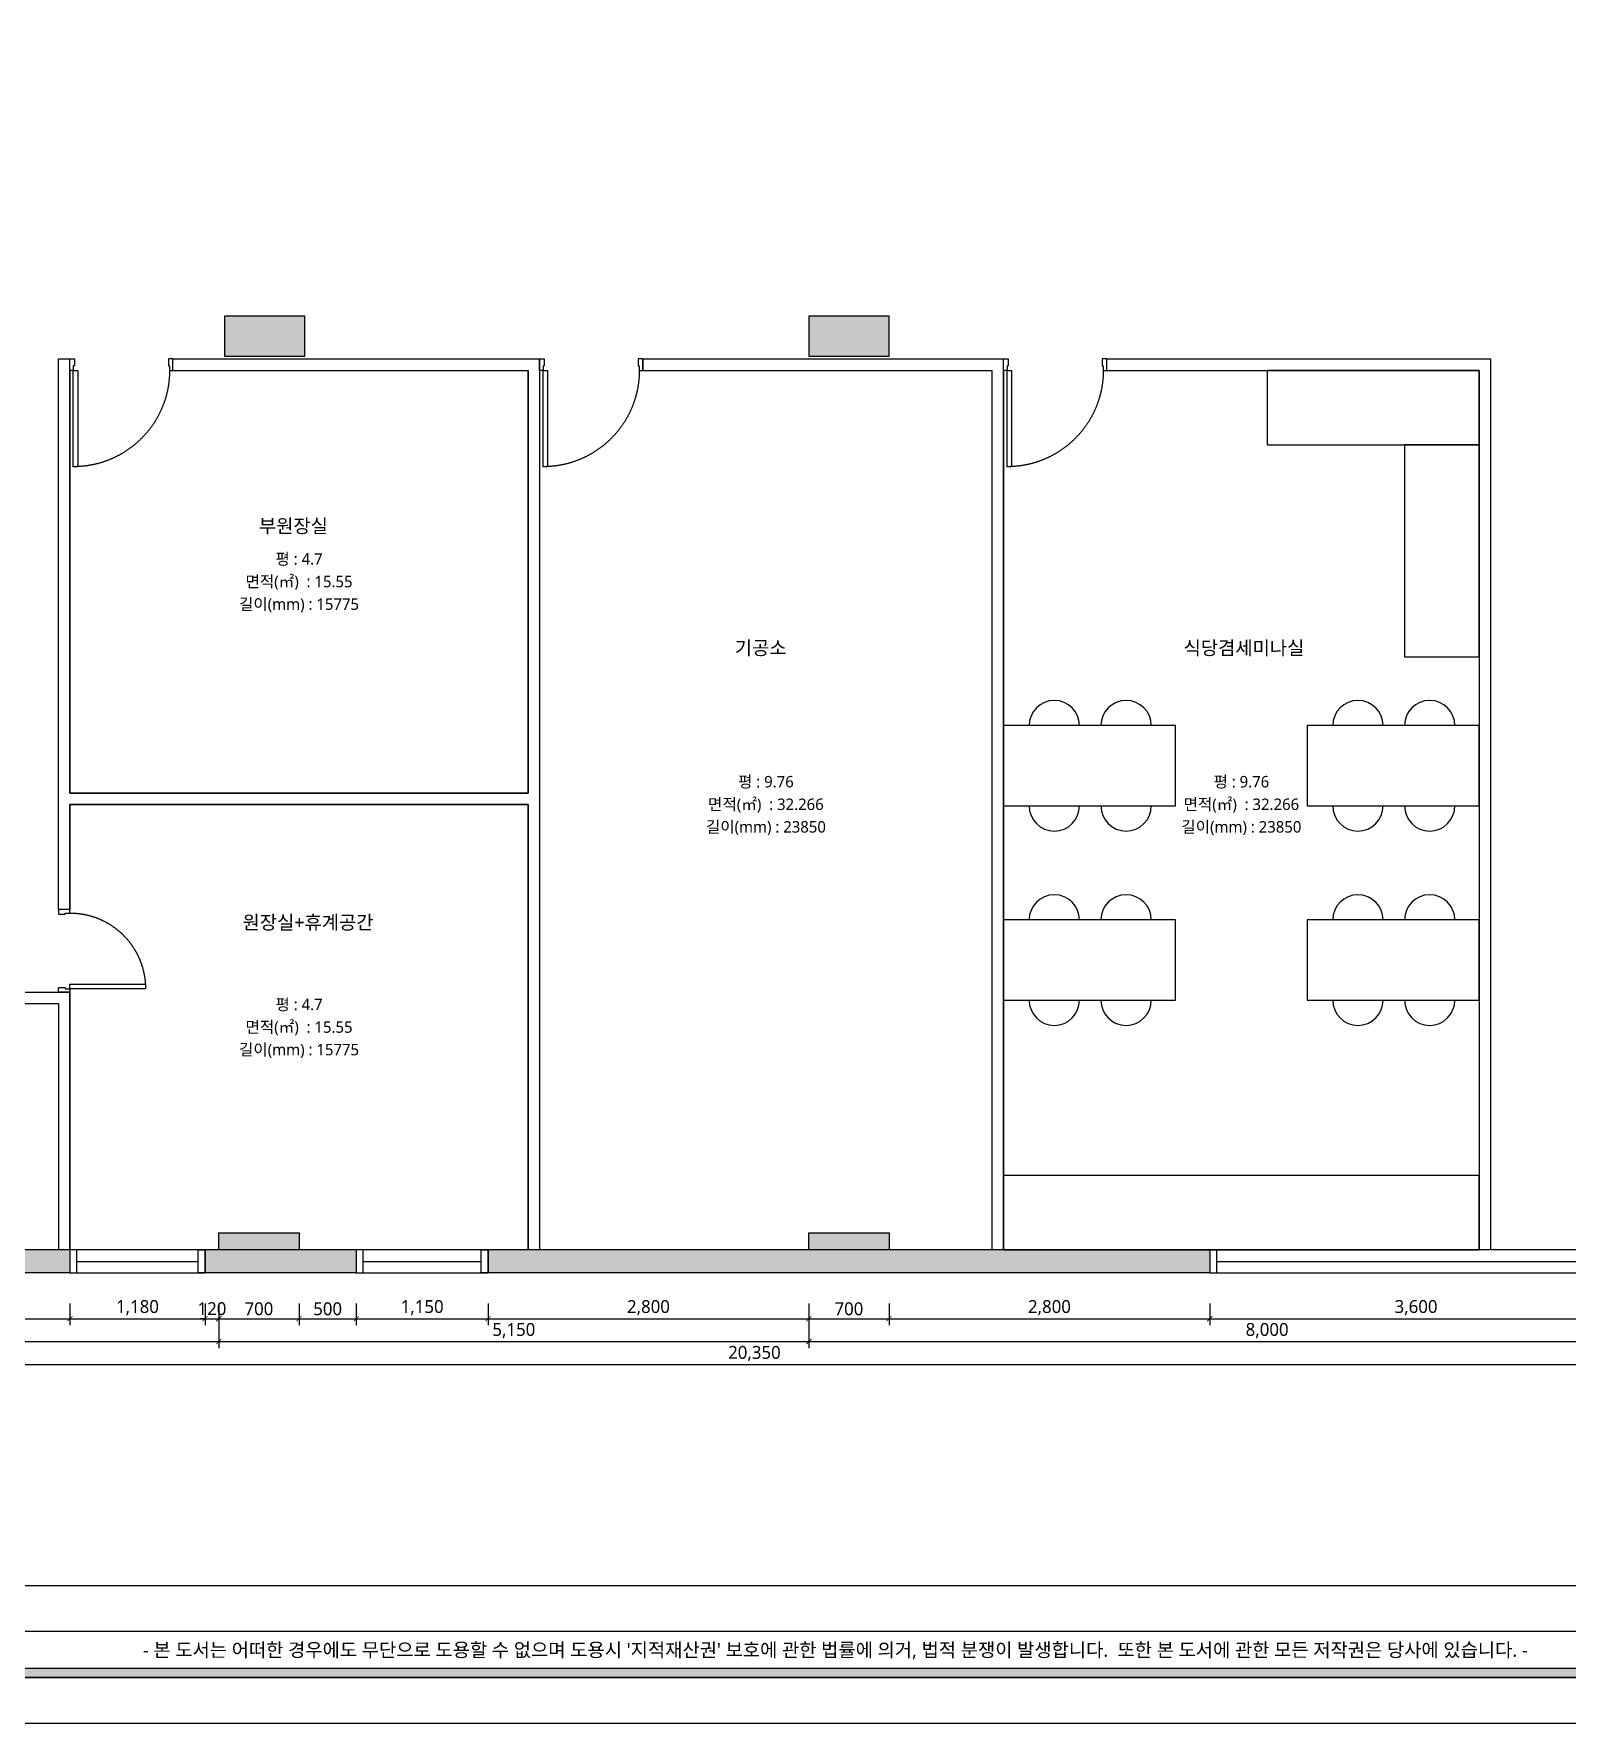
# Model space of a CAD drawing. Header units: metres. Extents: x 11578468 to 47831421, y -58341524 to -14256839.
# Drawn here: x 23719978 to 23733362, y -29115063 to -29100320 of the extents above; entities that cross this region are included whole.
import ezdxf
from ezdxf.enums import TextEntityAlignment as Align

# ---------------------------------------------------------------- set-up
doc = ezdxf.new("R2010")
doc.units = ezdxf.units.M
doc.header["$LTSCALE"] = 50
doc.header["$MEASUREMENT"] = 0
doc.linetypes.add('CENTER2', pattern=[28.575, 19.05, -3.175, 3.175, -3.175])
doc.layers.get('0').update_dxf_attribs({"linetype": 'CONTINUOUS'})
doc.layers.get('DEFPOINTS').update_dxf_attribs({"linetype": 'CONTINUOUS'})
for name, color, linetype in [('04_FUR', 6, 'CONTINUOUS'), ('3.기호.계단선', 30, 'CONTINUOUS'), ('FORM(YOURNAME)-1', 1, 'CONTINUOUS'), ('FORM(YOURNAME)-11', 1, 'CONTINUOUS'), ('TEX', 7, 'CONTINUOUS'), ('wall', 3, 'CONTINUOUS'), ('WIN', 4, 'CONTINUOUS'), ('가구', 6, 'CONTINUOUS')]:
    doc.layers.add(name, color=color, linetype=linetype)
doc.layers.add('DIM', color=7, linetype='CONTINUOUS', lineweight=15)
doc.layers.add('ha', color=8, linetype='CONTINUOUS', lineweight=5)
doc.styles.add('JT1', font='malgun.ttf')
doc.styles.add('N 맑은고딕', font='malgun.ttf')
doc.styles.add('YOURNAME', font='malgun.ttf')
doc.styles.add('넥슨고딕', font='malgun.ttf')
doc.dimstyles.new('JJ IN 45', dxfattribs={"dimscale": 45, "dimtxt": 2.5, "dimasz": 1, "dimexe": 1.25, "dimexo": 1.5, "dimtad": 1, "dimdec": 6, "dimlunit": 6, "dimtxsty": 'N 맑은고딕', "dimblk": 'ARCHTICK', "dimcen": 2.5, "dimclrd": 256, "dimclre": 256, "dimclrt": 256, "dimadec": 0, "dimazin": 0, "dimtfac": 1, "dimtdec": 6, "dimtix": 1, "dimtmove": 0, "dimatfit": 3, "dimldrblk": 'ARCHTICK', "dimfxl": 1, "dimarcsym": 0})

# ---------------------------------------------------------------- blocks, each defined once
blk = doc.blocks.new('FORM-ELEVATION')
at = {"layer": 'FORM(YOURNAME)-11'}
h = blk.add_hatch(color=256, dxfattribs=at)
h.dxf.hatch_style = 1
h.paths.add_polyline_path([(-10309, 35708), (71691, 35708), (71691, 35508), (-10309, 35508)])
h.paths.add_polyline_path([(-10309, -21492), (71691, -21492), (71691, -21692), (-10309, -21692)])
at = {"layer": 'DEFPOINTS', "color": 158}
blk.add_line((62481, -20692), (-10309, -20692), dxfattribs=at)
blk.add_lwpolyline([(-10309, -21692), (71691, -21692), (71691, 35708), (-10309, 35708)], close=True, dxfattribs=at)
at = {"layer": 'DEFPOINTS'}
blk.add_lwpolyline([(-8309, 33708), (61071, 33708), (61071, -19692), (-8309, -19692)], close=True, dxfattribs=at)
at = {"layer": 'FORM(YOURNAME)-11', "color": 250}
blk.add_lwpolyline([(-11309, -22692), (72691, -22692), (72691, 36708), (-11309, 36708)], close=True, dxfattribs=at)
at = {"layer": 'FORM(YOURNAME)-11'}
blk.add_lwpolyline([(-10309, -21492), (71691, -21492), (71691, -21692), (-10309, -21692)], close=True, dxfattribs=at)
at = {"layer": 'FORM(YOURNAME)-11', "color": 1, "style": 'YOURNAME'}
blk.add_text("- 본 도서는 어떠한 경우에도 무단으로 도용할 수 없으며 도용시 '지적재산권' 보호에 관한 법률에 의거, 법적 분쟁이 발생합니다.  또한 본 도서에 관한 모든 저작권은 당사에 있습니다. -", height=300, dxfattribs=at).set_placement((28146, -21092), align=Align.MIDDLE_CENTER)
at = {"layer": 'FORM(YOURNAME)-11', "color": 3, "style": 'YOURNAME'}
for tag, height, p in [('1', 451, (71041, -1219)), ('2', 451, (71041, -1863)), ('3', 451, (71041, -3150)), ('4', 451, (71041, -5081)), ('5', 515, (71041, -7398)), ('6', 515, (71041, -9650)), ('7', 515, (71041, -11903)), ('8', 515, (71041, -14155)), ('9', 515, (71041, -16408)), ('10', 515, (66791, -18596)), ('11', 515, (71041, -18660)), ('12', 515, (66791, -20848)), ('13', 515, (71041, -20848))]:
    blk.add_attdef(tag, text='', height=height, dxfattribs=at).set_placement(p, align=Align.MIDDLE_RIGHT)
blk = doc.blocks.new('*U356')
at = {"layer": 'WIN', "linetype": 'Continuous'}
blk.add_line((60, 100), (1120, 100), dxfattribs=at)
for points in [[(0, 0), (1180, 0), (1180, 200), (0, 200)], [(0, 0), (60, 0), (60, 200), (0, 200)], [(1180, 0), (1120, 0), (1120, 200), (1180, 200)]]:
    blk.add_lwpolyline(points, close=True, dxfattribs=at)
blk = doc.blocks.new('*U1959')
at = {"layer": 'WIN', "linetype": 'Continuous'}
blk.add_line((60, 100), (1090, 100), dxfattribs=at)
for points in [[(0, 0), (1150, 0), (1150, 200), (0, 200)], [(0, 0), (60, 0), (60, 200), (0, 200)], [(1150, 0), (1090, 0), (1090, 200), (1150, 200)]]:
    blk.add_lwpolyline(points, close=True, dxfattribs=at)
blk = doc.blocks.new('*U359')
at = {"layer": 'WIN', "linetype": 'Continuous'}
blk.add_line((60, 100), (3540, 100), dxfattribs=at)
for points in [[(0, 0), (3600, 0), (3600, 200), (0, 200)], [(0, 0), (60, 0), (60, 200), (0, 200)], [(3600, 0), (3540, 0), (3540, 200), (3600, 200)]]:
    blk.add_lwpolyline(points, close=True, dxfattribs=at)
blk = doc.blocks.new('_ArchTick')
at = {"color": 0, "linetype": 'ByBlock', "const_width": 0.15}
blk.add_lwpolyline([(-0.5, -0.5), (0.5, 0.5)], dxfattribs=at)
blk = doc.blocks.new('*D367')
at = {"layer": 'DEFPOINTS', "color": 0, "transparency": 16777216}
for p in [(23725852, -29144857), (23729552, -29144857), (23729552, -29145057)]:
    blk.add_point(p, dxfattribs=at)
at = {"layer": 'DIM', "lineweight": -2, "transparency": 16777216}
for p, q in [((23725852, -29144924), (23725852, -29145113)), ((23729552, -29144924), (23729552, -29145113)), ((23725852, -29145057), (23729552, -29145057))]:
    blk.add_line(p, q, dxfattribs=at)
at = {"layer": 'DIM', "lineweight": -2, "transparency": 16777216, "xscale": 45, "yscale": 45, "zscale": 45, "rotation": 180}
blk.add_blockref('_ArchTick', (23725852, -29145057), dxfattribs=at)
at = {"layer": 'DIM', "lineweight": -2, "transparency": 16777216, "xscale": 45, "yscale": 45, "zscale": 45}
blk.add_blockref('_ArchTick', (23729552, -29145057), dxfattribs=at)
at = {"layer": 'DIM', "transparency": 16777216, "insert": (23727702, -29144961), "char_height": 112.5, "attachment_point": 5, "style": 'N 맑은고딕'}
blk.add_mtext('3,700', dxfattribs=at)
blk = doc.blocks.new('*D368')
at = {"layer": 'DEFPOINTS', "color": 0, "transparency": 16777216}
for p in [(23729552, -29144857), (23730732, -29144857), (23730732, -29145057)]:
    blk.add_point(p, dxfattribs=at)
at = {"layer": 'DIM', "lineweight": -2, "transparency": 16777216}
for p, q in [((23729552, -29144924), (23729552, -29145113)), ((23730732, -29144924), (23730732, -29145113)), ((23729552, -29145057), (23730732, -29145057))]:
    blk.add_line(p, q, dxfattribs=at)
at = {"layer": 'DIM', "lineweight": -2, "transparency": 16777216, "xscale": 45, "yscale": 45, "zscale": 45, "rotation": 180}
blk.add_blockref('_ArchTick', (23729552, -29145057), dxfattribs=at)
at = {"layer": 'DIM', "lineweight": -2, "transparency": 16777216, "xscale": 45, "yscale": 45, "zscale": 45}
blk.add_blockref('_ArchTick', (23730732, -29145057), dxfattribs=at)
at = {"layer": 'DIM', "transparency": 16777216, "insert": (23730142, -29144961), "char_height": 112.5, "attachment_point": 5, "style": 'N 맑은고딕'}
blk.add_mtext('1,180', dxfattribs=at)
blk = doc.blocks.new('*D369')
at = {"layer": 'DEFPOINTS', "color": 0, "transparency": 16777216}
for p in [(23730732, -29144857), (23730852, -29144857), (23730852, -29145057)]:
    blk.add_point(p, dxfattribs=at)
at = {"layer": 'DIM', "lineweight": -2, "transparency": 16777216}
for p, q in [((23730732, -29144924), (23730732, -29145113)), ((23730852, -29144924), (23730852, -29145113)), ((23730732, -29145057), (23730687, -29145057)), ((23730732, -29145057), (23730852, -29145057)), ((23730852, -29145057), (23730897, -29145057))]:
    blk.add_line(p, q, dxfattribs=at)
at = {"layer": 'DIM', "lineweight": -2, "transparency": 16777216, "xscale": 45, "yscale": 45, "zscale": 45}
blk.add_blockref('_ArchTick', (23730732, -29145057), dxfattribs=at)
at = {"layer": 'DIM', "lineweight": -2, "transparency": 16777216, "xscale": 45, "yscale": 45, "zscale": 45, "rotation": 180}
blk.add_blockref('_ArchTick', (23730852, -29145057), dxfattribs=at)
at = {"layer": 'DIM', "transparency": 16777216, "insert": (23730792, -29144970), "char_height": 112.5, "attachment_point": 5, "style": 'N 맑은고딕'}
blk.add_mtext('120', dxfattribs=at)
blk = doc.blocks.new('*D370')
at = {"layer": 'DEFPOINTS', "color": 0, "transparency": 16777216}
for p in [(23730852, -29144857), (23731552, -29144857), (23731552, -29145057)]:
    blk.add_point(p, dxfattribs=at)
at = {"layer": 'DIM', "lineweight": -2, "transparency": 16777216}
for p, q in [((23730852, -29144924), (23730852, -29145113)), ((23731552, -29144924), (23731552, -29145113)), ((23730852, -29145057), (23731552, -29145057))]:
    blk.add_line(p, q, dxfattribs=at)
at = {"layer": 'DIM', "lineweight": -2, "transparency": 16777216, "xscale": 45, "yscale": 45, "zscale": 45, "rotation": 180}
blk.add_blockref('_ArchTick', (23730852, -29145057), dxfattribs=at)
at = {"layer": 'DIM', "lineweight": -2, "transparency": 16777216, "xscale": 45, "yscale": 45, "zscale": 45}
blk.add_blockref('_ArchTick', (23731552, -29145057), dxfattribs=at)
at = {"layer": 'DIM', "transparency": 16777216, "insert": (23731202, -29144971), "char_height": 112.5, "attachment_point": 5, "style": 'N 맑은고딕'}
blk.add_mtext('700', dxfattribs=at)
blk = doc.blocks.new('*D371')
at = {"layer": 'DEFPOINTS', "color": 0, "transparency": 16777216}
for p in [(23731552, -29144857), (23732052, -29144857), (23732052, -29145057)]:
    blk.add_point(p, dxfattribs=at)
at = {"layer": 'DIM', "lineweight": -2, "transparency": 16777216}
for p, q in [((23731552, -29144924), (23731552, -29145113)), ((23732052, -29144924), (23732052, -29145113)), ((23731552, -29145057), (23732052, -29145057))]:
    blk.add_line(p, q, dxfattribs=at)
at = {"layer": 'DIM', "lineweight": -2, "transparency": 16777216, "xscale": 45, "yscale": 45, "zscale": 45, "rotation": 180}
blk.add_blockref('_ArchTick', (23731552, -29145057), dxfattribs=at)
at = {"layer": 'DIM', "lineweight": -2, "transparency": 16777216, "xscale": 45, "yscale": 45, "zscale": 45}
blk.add_blockref('_ArchTick', (23732052, -29145057), dxfattribs=at)
at = {"layer": 'DIM', "transparency": 16777216, "insert": (23731802, -29144971), "char_height": 112.5, "attachment_point": 5, "style": 'N 맑은고딕'}
blk.add_mtext('500', dxfattribs=at)
blk = doc.blocks.new('*D372')
at = {"layer": 'DEFPOINTS', "color": 0, "transparency": 16777216}
for p in [(23732052, -29144857), (23733202, -29144857), (23733202, -29145057)]:
    blk.add_point(p, dxfattribs=at)
at = {"layer": 'DIM', "lineweight": -2, "transparency": 16777216}
for p, q in [((23732052, -29144924), (23732052, -29145113)), ((23733202, -29144924), (23733202, -29145113)), ((23732052, -29145057), (23733202, -29145057))]:
    blk.add_line(p, q, dxfattribs=at)
at = {"layer": 'DIM', "lineweight": -2, "transparency": 16777216, "xscale": 45, "yscale": 45, "zscale": 45, "rotation": 180}
blk.add_blockref('_ArchTick', (23732052, -29145057), dxfattribs=at)
at = {"layer": 'DIM', "lineweight": -2, "transparency": 16777216, "xscale": 45, "yscale": 45, "zscale": 45}
blk.add_blockref('_ArchTick', (23733202, -29145057), dxfattribs=at)
at = {"layer": 'DIM', "transparency": 16777216, "insert": (23732627, -29144961), "char_height": 112.5, "attachment_point": 5, "style": 'N 맑은고딕'}
blk.add_mtext('1,150', dxfattribs=at)
blk = doc.blocks.new('*D373')
at = {"layer": 'DEFPOINTS', "color": 0, "transparency": 16777216}
for p in [(23733202, -29144857), (23736002, -29144857), (23736002, -29145057)]:
    blk.add_point(p, dxfattribs=at)
at = {"layer": 'DIM', "lineweight": -2, "transparency": 16777216}
for p, q in [((23733202, -29144924), (23733202, -29145113)), ((23736002, -29144924), (23736002, -29145113)), ((23733202, -29145057), (23736002, -29145057))]:
    blk.add_line(p, q, dxfattribs=at)
at = {"layer": 'DIM', "lineweight": -2, "transparency": 16777216, "xscale": 45, "yscale": 45, "zscale": 45, "rotation": 180}
blk.add_blockref('_ArchTick', (23733202, -29145057), dxfattribs=at)
at = {"layer": 'DIM', "lineweight": -2, "transparency": 16777216, "xscale": 45, "yscale": 45, "zscale": 45}
blk.add_blockref('_ArchTick', (23736002, -29145057), dxfattribs=at)
at = {"layer": 'DIM', "transparency": 16777216, "insert": (23734602, -29144961), "char_height": 112.5, "attachment_point": 5, "style": 'N 맑은고딕'}
blk.add_mtext('2,800', dxfattribs=at)
blk = doc.blocks.new('*D374')
at = {"layer": 'DEFPOINTS', "color": 0, "transparency": 16777216}
for p in [(23736002, -29144857), (23736702, -29144857), (23736702, -29145057)]:
    blk.add_point(p, dxfattribs=at)
at = {"layer": 'DIM', "lineweight": -2, "transparency": 16777216}
for p, q in [((23736002, -29144924), (23736002, -29145113)), ((23736702, -29144924), (23736702, -29145113)), ((23736002, -29145057), (23736702, -29145057))]:
    blk.add_line(p, q, dxfattribs=at)
at = {"layer": 'DIM', "lineweight": -2, "transparency": 16777216, "xscale": 45, "yscale": 45, "zscale": 45, "rotation": 180}
blk.add_blockref('_ArchTick', (23736002, -29145057), dxfattribs=at)
at = {"layer": 'DIM', "lineweight": -2, "transparency": 16777216, "xscale": 45, "yscale": 45, "zscale": 45}
blk.add_blockref('_ArchTick', (23736702, -29145057), dxfattribs=at)
at = {"layer": 'DIM', "transparency": 16777216, "insert": (23736352, -29144971), "char_height": 112.5, "attachment_point": 5, "style": 'N 맑은고딕'}
blk.add_mtext('700', dxfattribs=at)
blk = doc.blocks.new('*D375')
at = {"layer": 'DEFPOINTS', "color": 0, "transparency": 16777216}
for p in [(23736702, -29144857), (23739502, -29144857), (23739502, -29145057)]:
    blk.add_point(p, dxfattribs=at)
at = {"layer": 'DIM', "lineweight": -2, "transparency": 16777216}
for p, q in [((23736702, -29144924), (23736702, -29145113)), ((23739502, -29144924), (23739502, -29145113)), ((23736702, -29145057), (23739502, -29145057))]:
    blk.add_line(p, q, dxfattribs=at)
at = {"layer": 'DIM', "lineweight": -2, "transparency": 16777216, "xscale": 45, "yscale": 45, "zscale": 45, "rotation": 180}
blk.add_blockref('_ArchTick', (23736702, -29145057), dxfattribs=at)
at = {"layer": 'DIM', "lineweight": -2, "transparency": 16777216, "xscale": 45, "yscale": 45, "zscale": 45}
blk.add_blockref('_ArchTick', (23739502, -29145057), dxfattribs=at)
at = {"layer": 'DIM', "transparency": 16777216, "insert": (23738102, -29144961), "char_height": 112.5, "attachment_point": 5, "style": 'N 맑은고딕'}
blk.add_mtext('2,800', dxfattribs=at)
blk = doc.blocks.new('*D376')
at = {"layer": 'DEFPOINTS', "color": 0, "transparency": 16777216}
for p in [(23739502, -29144857), (23743102, -29144857), (23743102, -29145057)]:
    blk.add_point(p, dxfattribs=at)
at = {"layer": 'DIM', "lineweight": -2, "transparency": 16777216}
for p, q in [((23739502, -29144924), (23739502, -29145113)), ((23743102, -29144924), (23743102, -29145113)), ((23739502, -29145057), (23743102, -29145057))]:
    blk.add_line(p, q, dxfattribs=at)
at = {"layer": 'DIM', "lineweight": -2, "transparency": 16777216, "xscale": 45, "yscale": 45, "zscale": 45, "rotation": 180}
blk.add_blockref('_ArchTick', (23739502, -29145057), dxfattribs=at)
at = {"layer": 'DIM', "lineweight": -2, "transparency": 16777216, "xscale": 45, "yscale": 45, "zscale": 45}
blk.add_blockref('_ArchTick', (23743102, -29145057), dxfattribs=at)
at = {"layer": 'DIM', "transparency": 16777216, "insert": (23741302, -29144961), "char_height": 112.5, "attachment_point": 5, "style": 'N 맑은고딕'}
blk.add_mtext('3,600', dxfattribs=at)
blk = doc.blocks.new('*D380')
at = {"layer": 'DEFPOINTS', "color": 0, "transparency": 16777216}
for p in [(23725352, -29144857), (23730852, -29144857), (23730852, -29145257)]:
    blk.add_point(p, dxfattribs=at)
at = {"layer": 'DIM', "lineweight": -2, "transparency": 16777216}
for p, q in [((23725352, -29144924), (23725352, -29145313)), ((23730852, -29144924), (23730852, -29145313)), ((23725352, -29145257), (23730852, -29145257))]:
    blk.add_line(p, q, dxfattribs=at)
at = {"layer": 'DIM', "lineweight": -2, "transparency": 16777216, "xscale": 45, "yscale": 45, "zscale": 45, "rotation": 180}
blk.add_blockref('_ArchTick', (23725352, -29145257), dxfattribs=at)
at = {"layer": 'DIM', "lineweight": -2, "transparency": 16777216, "xscale": 45, "yscale": 45, "zscale": 45}
blk.add_blockref('_ArchTick', (23730852, -29145257), dxfattribs=at)
at = {"layer": 'DIM', "transparency": 16777216, "insert": (23728102, -29145161), "char_height": 112.5, "attachment_point": 5, "style": 'N 맑은고딕'}
blk.add_mtext('5,500', dxfattribs=at)
blk = doc.blocks.new('*D381')
at = {"layer": 'DEFPOINTS', "color": 0, "transparency": 16777216}
for p in [(23730852, -29144857), (23736002, -29144857), (23736002, -29145257)]:
    blk.add_point(p, dxfattribs=at)
at = {"layer": 'DIM', "lineweight": -2, "transparency": 16777216}
for p, q in [((23730852, -29144924), (23730852, -29145313)), ((23736002, -29144924), (23736002, -29145313)), ((23730852, -29145257), (23736002, -29145257))]:
    blk.add_line(p, q, dxfattribs=at)
at = {"layer": 'DIM', "lineweight": -2, "transparency": 16777216, "xscale": 45, "yscale": 45, "zscale": 45, "rotation": 180}
blk.add_blockref('_ArchTick', (23730852, -29145257), dxfattribs=at)
at = {"layer": 'DIM', "lineweight": -2, "transparency": 16777216, "xscale": 45, "yscale": 45, "zscale": 45}
blk.add_blockref('_ArchTick', (23736002, -29145257), dxfattribs=at)
at = {"layer": 'DIM', "transparency": 16777216, "insert": (23733427, -29145161), "char_height": 112.5, "attachment_point": 5, "style": 'N 맑은고딕'}
blk.add_mtext('5,150', dxfattribs=at)
blk = doc.blocks.new('*D382')
at = {"layer": 'DEFPOINTS', "color": 0, "transparency": 16777216}
for p in [(23736002, -29144857), (23744002, -29144857), (23744002, -29145257)]:
    blk.add_point(p, dxfattribs=at)
at = {"layer": 'DIM', "lineweight": -2, "transparency": 16777216}
for p, q in [((23736002, -29144924), (23736002, -29145313)), ((23744002, -29144924), (23744002, -29145313)), ((23736002, -29145257), (23744002, -29145257))]:
    blk.add_line(p, q, dxfattribs=at)
at = {"layer": 'DIM', "lineweight": -2, "transparency": 16777216, "xscale": 45, "yscale": 45, "zscale": 45, "rotation": 180}
blk.add_blockref('_ArchTick', (23736002, -29145257), dxfattribs=at)
at = {"layer": 'DIM', "lineweight": -2, "transparency": 16777216, "xscale": 45, "yscale": 45, "zscale": 45}
blk.add_blockref('_ArchTick', (23744002, -29145257), dxfattribs=at)
at = {"layer": 'DIM', "transparency": 16777216, "insert": (23740002, -29145161), "char_height": 112.5, "attachment_point": 5, "style": 'N 맑은고딕'}
blk.add_mtext('8,000', dxfattribs=at)
blk = doc.blocks.new('*D384')
at = {"layer": 'DEFPOINTS', "color": 0, "transparency": 16777216}
for p in [(23725352, -29144857), (23745702, -29144857), (23745702, -29145457)]:
    blk.add_point(p, dxfattribs=at)
at = {"layer": 'DIM', "lineweight": -2, "transparency": 16777216}
for p, q in [((23725352, -29144924), (23725352, -29145513)), ((23745702, -29144924), (23745702, -29145513)), ((23725352, -29145457), (23745702, -29145457))]:
    blk.add_line(p, q, dxfattribs=at)
at = {"layer": 'DIM', "lineweight": -2, "transparency": 16777216, "xscale": 45, "yscale": 45, "zscale": 45, "rotation": 180}
blk.add_blockref('_ArchTick', (23725352, -29145457), dxfattribs=at)
at = {"layer": 'DIM', "lineweight": -2, "transparency": 16777216, "xscale": 45, "yscale": 45, "zscale": 45}
blk.add_blockref('_ArchTick', (23745702, -29145457), dxfattribs=at)
at = {"layer": 'DIM', "transparency": 16777216, "insert": (23735527, -29145361), "char_height": 112.5, "attachment_point": 5, "style": 'N 맑은고딕'}
blk.add_mtext('20,350', dxfattribs=at)
blk = doc.blocks.new('23239847')
at = {"layer": '가구', "ltscale": 10}
blk.add_lwpolyline([(23884002, -29106309), (23885502, -29106309), (23885502, -29105609), (23884002, -29105609)], close=True, dxfattribs=at)
for centre, start, end in [((23884444, -29105609), 0, 180), ((23885071, -29105609), 0, 180), ((23884444, -29106309), 180, 0), ((23885071, -29106309), 180, 0)]:
    blk.add_arc(centre, 220, start, end, dxfattribs=at)
blk = doc.blocks.new('*U612')
at = {"layer": 'WIN', "linetype": 'Continuous', "transparency": 33554687}
for points in [[(30, 860), (30, 200), (70, 200), (70, 860)], [(0, 200), (0, 100), (40, 100), (40, 160), (30, 160), (30, 200)], [(720, 200), (720, 100), (680, 100), (680, 160), (690, 160), (690, 200)]]:
    blk.add_lwpolyline(points, close=True, dxfattribs=at)
at = {"layer": 'WIN', "linetype": 'CENTER2', "ltscale": 20, "transparency": 33554687}
blk.add_arc((30, 200), 660, 0, 90, dxfattribs=at)
blk = doc.blocks.new('*U613')
at = {"layer": 'WIN', "linetype": 'Continuous', "transparency": 33554687}
for points in [[(30, 1040), (30, 200), (70, 200), (70, 1040)], [(0, 200), (0, 100), (40, 100), (40, 160), (30, 160), (30, 200)], [(900, 200), (900, 100), (860, 100), (860, 160), (870, 160), (870, 200)]]:
    blk.add_lwpolyline(points, close=True, dxfattribs=at)
at = {"layer": 'WIN', "linetype": 'CENTER2', "ltscale": 20, "transparency": 33554687}
blk.add_arc((30, 200), 840, 0, 90, dxfattribs=at)
blk = doc.blocks.new('sdagdgds')
at = {"layer": 'ha', "transparency": 33554687}
h = blk.add_hatch(color=256, dxfattribs=at)
h.dxf.hatch_style = 1
h.paths.add_polyline_path([(23725502, -29128457), (23728302, -29128457), (23728302, -29132607), (23728502, -29132607), (23728502, -29128257), (23728302, -29128257), (23725302, -29128257), (23725302, -29132557), (23725502, -29132557)])
h.paths.add_polyline_path([(23728502, -29133657), (23728302, -29133657), (23728302, -29133757), (23725502, -29133757), (23725502, -29133657), (23725302, -29133657), (23725302, -29133757), (23724848.0976572, -29133757), (23724752, -29133757), (23724752, -29136507), (23725152, -29136507), (23725152, -29137657), (23725352, -29137657), (23725352, -29137507), (23727752, -29137507), (23727952, -29137507), (23727952, -29137307), (23725352, -29137307), (23725352, -29136507), (23727052, -29136507), (23727052, -29136707), (23727252, -29136707), (23727252, -29136507), (23727252, -29135757), (23727252, -29135707), (23727052, -29135707), (23727052, -29135757), (23727052, -29136307), (23725352, -29136307), (23724952, -29136307), (23724952, -29133957), (23727052, -29133957), (23727052, -29134507), (23727252, -29134507), (23727252, -29133957), (23728502, -29133957)])
h.paths.add_polyline_path([(23727952, -29138607), (23727752, -29138607), (23727752, -29139637), (23725352, -29139637), (23725352, -29139457), (23725152, -29139457), (23725152, -29140057), (23725352, -29140057), (23725352, -29139837), (23727752, -29139837), (23727752, -29139907), (23727952, -29139907), (23727952, -29139837)])
h.paths.add_polyline_path([(23727952, -29141007), (23727752, -29141007), (23727752, -29142007), (23725352, -29142007), (23725352, -29141857), (23725152, -29141857), (23725152, -29144557), (23725652, -29144557), (23725652, -29144657), (23729552, -29144657), (23729552, -29144457), (23725852, -29144457), (23725852, -29144357), (23725352, -29144357), (23725352, -29142207), (23727952, -29142207)])
h.paths.add_polyline_path([(23731552, -29144307), (23730852, -29144307), (23730852, -29144457), (23730732, -29144457), (23730732, -29144657), (23732052, -29144657), (23732052, -29144457), (23731552, -29144457)])
h.paths.add_polyline_path([(23739502, -29144457), (23736702, -29144457), (23736702, -29144307), (23736002, -29144307), (23736002, -29144457), (23733202, -29144457), (23733202, -29144657), (23739502, -29144657)])
h.paths.add_polyline_path([(23745902, -29143307), (23745702, -29143307), (23745702, -29144457), (23744702, -29144457), (23744702, -29144307), (23744002, -29144307), (23744002, -29144457), (23743102, -29144457), (23743102, -29144657), (23745902, -29144657)])
h.paths.add_polyline_path([(23745902, -29133157), (23745702, -29133157), (23745702, -29139657), (23745902, -29139657)])
h.paths.add_polyline_path([(23745902, -29140857), (23745702, -29140857), (23745702, -29142157), (23745902, -29142157)])
h.paths.add_polyline_path([(23744602, -29136307), (23743902, -29136307), (23743902, -29136657), (23744602, -29136657)])
h.paths.add_polyline_path([(23736702, -29136307), (23736002, -29136307), (23736002, -29136657), (23736702, -29136657)])
h.paths.add_polyline_path([(23731602, -29136307), (23730902, -29136307), (23730902, -29136657), (23731602, -29136657)])
h.paths.add_polyline_path([(23745902, -29130707), (23745702, -29130707), (23745702, -29131957), (23745902, -29131957)])
h.paths.add_polyline_path([(23745902, -29128257), (23743802, -29128257), (23743802, -29128457), (23743802, -29128707), (23744502, -29128707), (23744502, -29128457), (23745702, -29128457), (23745702, -29129607), (23745902, -29129607)])
h.paths.add_polyline_path([(23731602, -29128457), (23731602, -29128257), (23730902, -29128257), (23730902, -29130107), (23731102, -29130107), (23731102, -29128707), (23731602, -29128707)])
h.paths.add_polyline_path([(23736702, -29128257), (23736002, -29128257), (23736002, -29128457), (23736002, -29128707), (23736702, -29128707), (23736702, -29128457)])
at = {"layer": 'wall'}
for p, q in [((23731602, -29136307), (23730902, -29136307)), ((23730902, -29136307), (23730902, -29136657)), ((23731602, -29136657), (23731602, -29136307)), ((23736702, -29136307), (23736002, -29136307)), ((23736002, -29136307), (23736002, -29136657)), ((23736702, -29136657), (23736702, -29136307)), ((23730902, -29136657), (23731602, -29136657)), ((23736002, -29136657), (23736702, -29136657)), ((23730852, -29144457), (23730852, -29144307)), ((23730852, -29144307), (23731552, -29144307)), ((23731552, -29144307), (23731552, -29144457)), ((23736002, -29144457), (23736002, -29144307)), ((23736002, -29144307), (23736702, -29144307)), ((23736702, -29144307), (23736702, -29144457)), ((23729552, -29144457), (23725852, -29144457)), ((23729552, -29144457), (23729552, -29144657)), ((23730852, -29144457), (23730732, -29144457)), ((23730732, -29144457), (23730732, -29144657)), ((23732052, -29144457), (23731552, -29144457)), ((23732052, -29144457), (23732052, -29144657)), ((23736002, -29144457), (23733202, -29144457)), ((23733202, -29144457), (23733202, -29144657)), ((23739502, -29144457), (23736702, -29144457)), ((23739502, -29144457), (23739502, -29144657)), ((23729552, -29144657), (23725652, -29144657)), ((23732052, -29144657), (23730732, -29144657)), ((23739502, -29144657), (23733202, -29144657))]:
    blk.add_line(p, q, dxfattribs=at)
at = {"layer": 'WIN', "linetype": 'Continuous'}
for name, p in [('*U356', (23729552, -29144657)), ('*U1959', (23732052, -29144657)), ('*U359', (23739502, -29144657))]:
    blk.add_blockref(name, p, dxfattribs=at)
at = {"layer": 'DIM'}
for base, p1, p2, picture, middle in [((23730852, -29145257), (23725352, -29144857), (23730852, -29144857), '*D380', (23728102, -29145161.3138586991)), ((23745702, -29145457), (23725352, -29144857), (23745702, -29144857), '*D384', (23735527, -29145361.3138586991)), ((23729552, -29145057), (23725852, -29144857), (23729552, -29144857), '*D367', (23727702, -29144961.3138586991)), ((23730732, -29145057), (23729552, -29144857), (23730732, -29144857), '*D368', (23730142, -29144961.0081521794)), ((23730852, -29145057), (23730732, -29144857), (23730852, -29144857), '*D369', (23730792, -29144970.446841)), ((23731552, -29145057), (23730852, -29144857), (23731552, -29144857), '*D370', (23731202, -29144970.7525475509)), ((23736002, -29145257), (23730852, -29144857), (23736002, -29144857), '*D381', (23733427, -29145161.0081521794)), ((23732052, -29145057), (23731552, -29144857), (23732052, -29144857), '*D371', (23731802, -29144970.7525476)), ((23733202, -29145057), (23732052, -29144857), (23733202, -29144857), '*D372', (23732627, -29144961.0081521794)), ((23736002, -29145057), (23733202, -29144857), (23736002, -29144857), '*D373', (23734602, -29144961.3138586991)), ((23736702, -29145057), (23736002, -29144857), (23736702, -29144857), '*D374', (23736352, -29144970.7525475509)), ((23744002, -29145257), (23736002, -29144857), (23744002, -29144857), '*D382', (23740002, -29145161.3138586991)), ((23739502, -29145057), (23736702, -29144857), (23739502, -29144857), '*D375', (23738102, -29144961.3138586991)), ((23743102, -29145057), (23739502, -29144857), (23743102, -29144857), '*D376', (23741302, -29144961.3138586991))]:
    dim = blk.add_linear_dim(base=base, p1=p1, p2=p2, dimstyle='JJ IN 45', dxfattribs=at)
    dim.commit()
    dim.dimension.update_dxf_attribs({"geometry": picture, "text_midpoint": middle})

msp = doc.modelspace()

# ---------------------------------------------------------------- linework, layer by layer
at = {"layer": '04_FUR', "ltscale": 10}
for points in [[(23730742.6, -29103907.7), (23732592.6, -29103907.7), (23732592.6, -29103257.7), (23730742.6, -29103257.7)], [(23731942.6, -29103907.7), (23731942.6, -29105757.7), (23732592.6, -29105757.7), (23732592.6, -29103907.7)], [(23728442.6, -29110932.7), (23732592.6, -29110932.7), (23732592.6, -29110282.7), (23728442.6, -29110282.7)]]:
    msp.add_lwpolyline(points, close=True, dxfattribs=at)
at = {"layer": 'wall', "ltscale": 10}
for p, q in [((23720192.6, -29103157.7), (23720292.6, -29103157.7)), ((23720192.6, -29107962.7), (23720192.6, -29103157.7)), ((23720192.6, -29103157.7), (23720292.6, -29103157.7)), ((23720192.6, -29103157.7), (23720292.6, -29103157.7)), ((23720292.6, -29106945.2), (23720292.6, -29103157.7)), ((23720292.6, -29103257.7), (23720292.6, -29106945.2)), ((23720292.6, -29106945.2), (23720292.6, -29103257.7)), ((23720292.6, -29106945.2), (23720292.6, -29103257.7)), ((23721192.6, -29103157.7), (23724292.6, -29103157.7)), ((23721192.6, -29103157.7), (23724292.6, -29103157.7)), ((23721192.6, -29103157.7), (23724392.6, -29103157.7)), ((23721192.6, -29103257.7), (23721192.6, -29103157.7)), ((23721192.6, -29103257.7), (23724292.6, -29103257.7)), ((23724292.6, -29103157.7), (23724392.6, -29103157.7)), ((23724292.6, -29103257.7), (23724292.6, -29106945.2)), ((23724292.6, -29103257.7), (23724292.6, -29106945.2)), ((23724292.6, -29106945.2), (23724292.6, -29103257.7)), ((23724392.6, -29103157.7), (23724392.6, -29110932.7)), ((23725292.6, -29103157.7), (23725292.6, -29103257.7)), ((23725292.6, -29103157.7), (23728442.6, -29103157.7)), ((23725292.6, -29103157.7), (23728442.6, -29103157.7)), ((23725292.6, -29103257.7), (23728342.6, -29103257.7)), ((23725292.6, -29103257.7), (23728342.6, -29103257.7)), ((23728342.6, -29110932.7), (23728342.6, -29103257.7)), ((23728442.6, -29110932.7), (23728442.6, -29103157.7)), ((23728442.6, -29103257.7), (23728442.6, -29110932.7)), ((23729342.6, -29103157.7), (23732692.6, -29103157.7)), ((23729342.6, -29103257.7), (23729342.6, -29103157.7)), ((23729342.6, -29103157.7), (23732592.6, -29103157.7)), ((23729342.6, -29103257.7), (23732592.6, -29103257.7)), ((23732592.6, -29103257.7), (23732592.6, -29110932.7)), ((23732692.6, -29103157.7), (23732692.6, -29110932.7)), ((23720292.6, -29106945.2), (23724292.6, -29106945.2)), ((23720292.6, -29106945.2), (23724292.6, -29106945.2)), ((23724292.6, -29106945.2), (23720292.6, -29106945.2)), ((23720292.6, -29107045.2), (23724292.6, -29107045.2)), ((23720292.6, -29107962.7), (23720292.6, -29107045.2)), ((23720292.6, -29107962.7), (23720292.6, -29107045.2)), ((23720292.6, -29107045.2), (23724292.6, -29107045.2)), ((23724292.6, -29107045.2), (23720292.6, -29107045.2)), ((23720292.6, -29107962.7), (23720292.6, -29107045.2)), ((23720292.6, -29107045.2), (23720292.6, -29107962.7)), ((23724292.6, -29107045.2), (23724292.6, -29110932.7)), ((23724292.6, -29110932.7), (23724292.6, -29107045.2)), ((23724292.6, -29107045.2), (23724292.6, -29110932.7)), ((23720292.6, -29107962.7), (23720192.6, -29107962.7)), ((23718692.6, -29108682.7), (23720292.6, -29108682.7)), ((23720292.6, -29108682.7), (23720292.6, -29110932.7)), ((23720292.6, -29110932.7), (23720292.6, -29108682.7)), ((23720292.6, -29110932.7), (23720292.6, -29108682.7)), ((23718292.6, -29108782.7), (23720192.6, -29108782.7)), ((23720192.6, -29108782.7), (23720192.6, -29110932.7)), ((23724292.6, -29110932.7), (23720292.6, -29110932.7)), ((23724292.6, -29110932.7), (23720292.6, -29110932.7)), ((23728442.6, -29110932.7), (23724292.6, -29110932.7)), ((23732592.6, -29110932.7), (23728442.6, -29110932.7))]:
    msp.add_line(p, q, dxfattribs=at)

# ---------------------------------------------------------------- block references
at = {"layer": '04_FUR', "ltscale": 10}
for p in [(-155559.1, -748.1), (-152909.1, -748.1), (-155559.1, -2443.8), (-152909.1, -2443.8)]:
    msp.add_blockref('23239847', p, dxfattribs=at)
at = {"layer": '3.기호.계단선'}
msp.add_blockref('sdagdgds', (-9259.4, 33524.3), dxfattribs=at)
at = {"layer": 'FORM(YOURNAME)-1', "xscale": 0.4, "yscale": 0.4, "zscale": 0.4}
msp.add_blockref('FORM-ELEVATION', (23715715, -29105986), dxfattribs=at)
at = {"layer": 'WIN', "linetype": 'Continuous', "xscale": -1}
for name, p, rotation in [('*U613', (23720292.6, -29103057.7), 180), ('*U613', (23724392.6, -29103057.7), 180), ('*U613', (23728442.6, -29103057.7), 180), ('*U612', (23720092.6, -29108682.7), 270)]:
    msp.add_blockref(name, p, dxfattribs=dict(at, rotation=rotation))

# ---------------------------------------------------------------- texts
at = {"layer": 'TEX', "style": 'JT1'}
for s, p in [('부원장실', (23721942.4, -29104674.7)), ('기공소', (23726096.6, -29105739)), ('식당겸세미나실', (23730013.3, -29105739)), ('원장실+휴계공간', (23721799.6, -29108134.5))]:
    msp.add_text(s, height=120, dxfattribs=at).set_placement(p)
at = {"layer": 'wall', "color": 7, "ltscale": 10, "style": '넥슨고딕'}
for s, p in [('평 : 4.7', (23722292.6, -29104901.4)), ('평 : 9.76', (23726367.6, -29106845.2)), ('평 : 9.76', (23730517.6, -29106845.2)), ('평 : 4.7', (23722292.6, -29108788.9))]:
    msp.add_text(s, height=100, dxfattribs=at).set_placement(p, align=Align.MIDDLE)
at = {"layer": 'wall', "ltscale": 10, "style": '넥슨고딕'}
for s, p in [('면적(㎡)  : 15.55', (23722292.6, -29105101.4)), ('길이(mm) : 15775', (23722292.6, -29105301.4)), ('면적(㎡)  : 32.266', (23726367.6, -29107045.2)), ('면적(㎡)  : 32.266', (23730517.6, -29107045.2)), ('길이(mm) : 23850', (23726367.6, -29107245.2)), ('길이(mm) : 23850', (23730517.6, -29107245.2)), ('면적(㎡)  : 15.55', (23722292.6, -29108988.9)), ('길이(mm) : 15775', (23722292.6, -29109188.9))]:
    msp.add_text(s, height=100, dxfattribs=at).set_placement(p, align=Align.MIDDLE)

doc.saveas('drawing.dxf')
